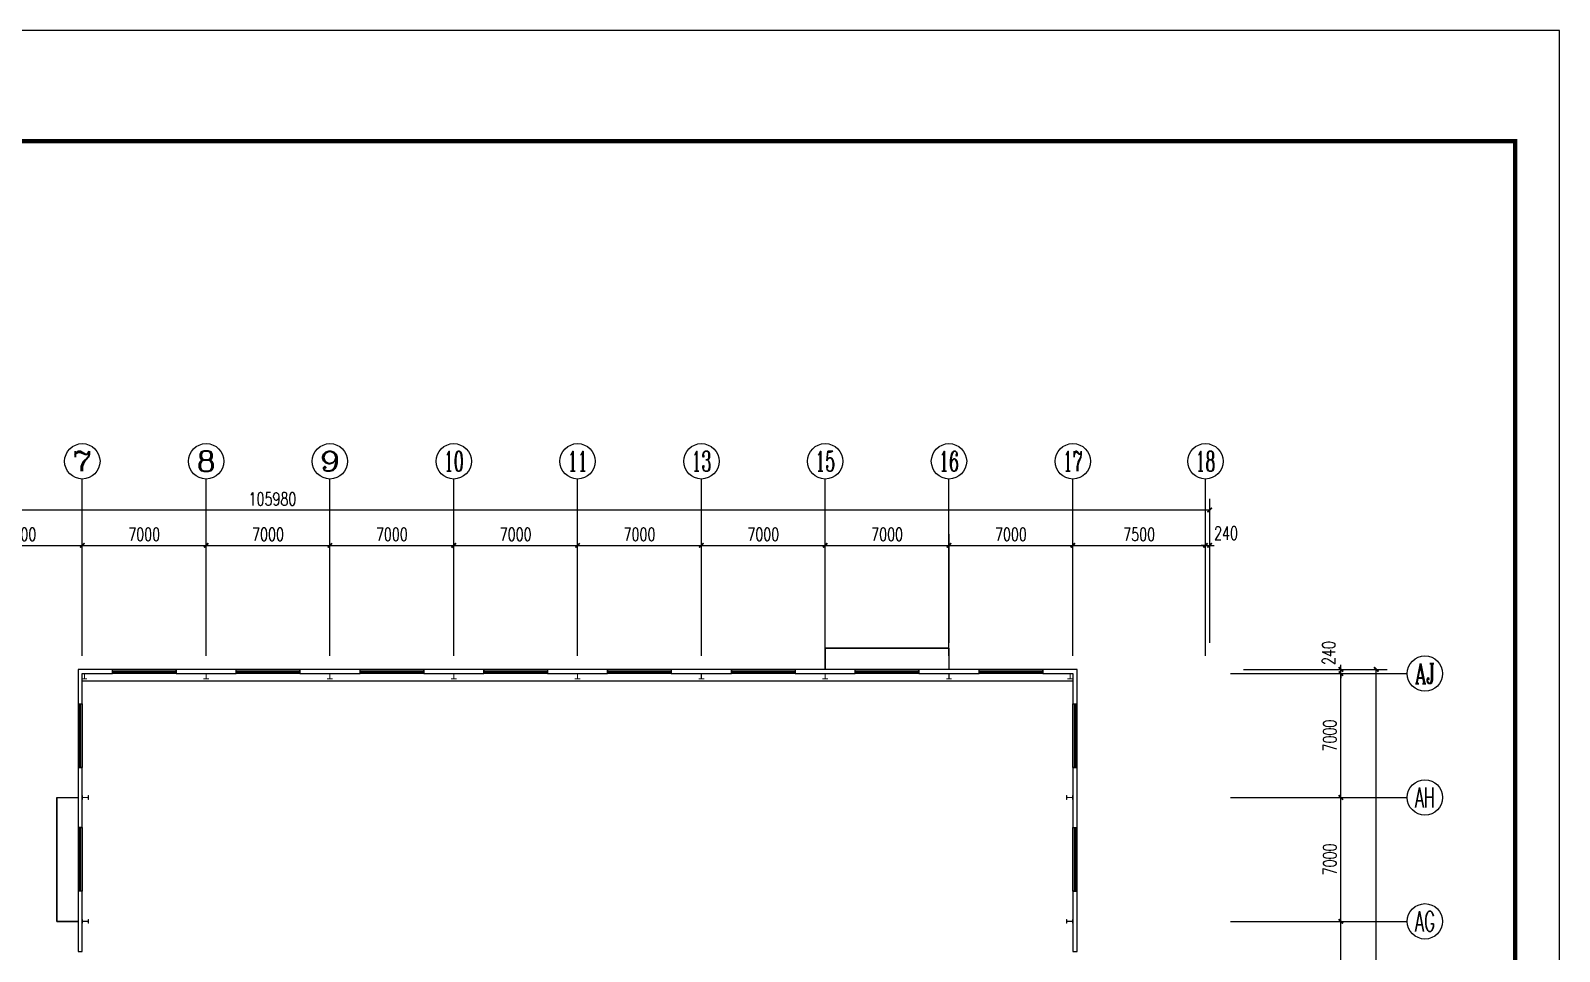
# Model space of a CAD drawing. Extents: x -496980 to 486425, y -292187 to -29437.
# Drawn here: x 83562 to 169999, y -81482 to -29437 of the extents above; entities that cross this region are included whole.
import ezdxf
from ezdxf.enums import TextEntityAlignment as Align

# ---------------------------------------------------------------- set-up
doc = ezdxf.new("R2010")
doc.units = 0
doc.header["$LTSCALE"] = 1000
doc.header["$MEASUREMENT"] = 0
for name, color, linetype in [('AXIS', 3, 'Continuous'), ('AXIS_TEXT', 7, 'Continuous'), ('PUB_TITLE', 4, 'Continuous'), ('WALL', 9, 'Continuous'), ('WINDOW', 4, 'Continuous')]:
    doc.layers.add(name, color=color, linetype=linetype)
doc.layers.add('STXT_XG_THIN', color=2, linetype='Continuous', lineweight=0)
doc.styles.add('_TCH_AXIS', font='COMPLEX', dxfattribs={"bigfont": 'GBCBIG'})
doc.styles.add('_TCH_DIM_T3', font='SIMPLEX', dxfattribs={"width": 0.705882, "bigfont": 'GBCBIG'})
doc.styles.add('COMPLEX', font='COMPLEX')
doc.dimstyles.new('_TCH_ARCH&&250', dxfattribs={"dimtxt": 743.75, "dimasz": 250, "dimexe": 625, "dimexo": 750, "dimgap": 250, "dimtad": 1, "dimdec": 0, "dimzin": 0, "dimdsep": 46, "dimtxsty": '_TCH_DIM_T3', "dimblk": 'ARCHTICK', "dimcen": 0.09, "dimclrt": 7, "dimazin": 2, "dimtfac": 1, "dimtdec": 0, "dimtix": 1, "dimtmove": 2, "dimatfit": 3, "dimfxl": 0, "dimtolj": 1, "dimtzin": 0, "dimarcsym": 0})

# ---------------------------------------------------------------- blocks, each defined once
blk = doc.blocks.new('_ArchTick')
at = {"color": 0, "linetype": 'ByBlock', "const_width": 0.4}
blk.add_lwpolyline([(-0.5, -0.5), (0.5, 0.5)], dxfattribs=at)
blk = doc.blocks.new('*D250')
at = {"layer": 'AXIS', "color": 0, "lineweight": -2}
for p, q in [((79487, -64032), (79487, -57907)), ((86487, -64032), (86487, -57907)), ((79487, -58532), (86487, -58532))]:
    blk.add_line(p, q, dxfattribs=at)
at = {"layer": 'Defpoints', "color": 0}
for p in [(86487, -58532), (79487, -64782), (86487, -64782)]:
    blk.add_point(p, dxfattribs=at)
at = {"layer": 'AXIS', "color": 0, "lineweight": -2, "xscale": 250, "yscale": 250, "zscale": 250, "rotation": 180}
blk.add_blockref('_ArchTick', (79487, -58532), dxfattribs=at)
at = {"layer": 'AXIS', "color": 0, "lineweight": -2, "xscale": 250, "yscale": 250, "zscale": 250}
blk.add_blockref('_ArchTick', (86487, -58532), dxfattribs=at)
at = {"layer": 'AXIS', "color": 7, "insert": (82987, -57910), "char_height": 743.8, "attachment_point": 5, "style": '_TCH_DIM_T3'}
blk.add_mtext('\\A1;7000', dxfattribs=at)
blk = doc.blocks.new('*D251')
at = {"layer": 'AXIS', "color": 0, "lineweight": -2}
for p, q in [((86487, -64032), (86487, -57907)), ((93487, -64032), (93487, -57907)), ((86487, -58532), (93487, -58532))]:
    blk.add_line(p, q, dxfattribs=at)
at = {"layer": 'Defpoints', "color": 0}
for p in [(93487, -58532), (86487, -64782), (93487, -64782)]:
    blk.add_point(p, dxfattribs=at)
at = {"layer": 'AXIS', "color": 0, "lineweight": -2, "xscale": 250, "yscale": 250, "zscale": 250, "rotation": 180}
blk.add_blockref('_ArchTick', (86487, -58532), dxfattribs=at)
at = {"layer": 'AXIS', "color": 0, "lineweight": -2, "xscale": 250, "yscale": 250, "zscale": 250}
blk.add_blockref('_ArchTick', (93487, -58532), dxfattribs=at)
at = {"layer": 'AXIS', "color": 7, "insert": (89987, -57910), "char_height": 743.8, "attachment_point": 5, "style": '_TCH_DIM_T3'}
blk.add_mtext('\\A1;7000', dxfattribs=at)
blk = doc.blocks.new('*D252')
at = {"layer": 'AXIS', "color": 0, "lineweight": -2}
for p, q in [((93487, -64032), (93487, -57907)), ((100487, -64032), (100487, -57907)), ((93487, -58532), (100487, -58532))]:
    blk.add_line(p, q, dxfattribs=at)
at = {"layer": 'Defpoints', "color": 0}
for p in [(100487, -58532), (93487, -64782), (100487, -64782)]:
    blk.add_point(p, dxfattribs=at)
at = {"layer": 'AXIS', "color": 0, "lineweight": -2, "xscale": 250, "yscale": 250, "zscale": 250, "rotation": 180}
blk.add_blockref('_ArchTick', (93487, -58532), dxfattribs=at)
at = {"layer": 'AXIS', "color": 0, "lineweight": -2, "xscale": 250, "yscale": 250, "zscale": 250}
blk.add_blockref('_ArchTick', (100487, -58532), dxfattribs=at)
at = {"layer": 'AXIS', "color": 7, "insert": (96987, -57910), "char_height": 743.8, "attachment_point": 5, "style": '_TCH_DIM_T3'}
blk.add_mtext('\\A1;7000', dxfattribs=at)
blk = doc.blocks.new('*D253')
at = {"layer": 'AXIS', "color": 0, "lineweight": -2}
for p, q in [((100487, -64032), (100487, -57907)), ((107487, -64032), (107487, -57907)), ((100487, -58532), (107487, -58532))]:
    blk.add_line(p, q, dxfattribs=at)
at = {"layer": 'Defpoints', "color": 0}
for p in [(107487, -58532), (100487, -64782), (107487, -64782)]:
    blk.add_point(p, dxfattribs=at)
at = {"layer": 'AXIS', "color": 0, "lineweight": -2, "xscale": 250, "yscale": 250, "zscale": 250, "rotation": 180}
blk.add_blockref('_ArchTick', (100487, -58532), dxfattribs=at)
at = {"layer": 'AXIS', "color": 0, "lineweight": -2, "xscale": 250, "yscale": 250, "zscale": 250}
blk.add_blockref('_ArchTick', (107487, -58532), dxfattribs=at)
at = {"layer": 'AXIS', "color": 7, "insert": (103987, -57910), "char_height": 743.8, "attachment_point": 5, "style": '_TCH_DIM_T3'}
blk.add_mtext('\\A1;7000', dxfattribs=at)
blk = doc.blocks.new('*D254')
at = {"layer": 'AXIS', "color": 0, "lineweight": -2}
for p, q in [((107487, -64032), (107487, -57907)), ((114487, -64032), (114487, -57907)), ((107487, -58532), (114487, -58532))]:
    blk.add_line(p, q, dxfattribs=at)
at = {"layer": 'Defpoints', "color": 0}
for p in [(114487, -58532), (107487, -64782), (114487, -64782)]:
    blk.add_point(p, dxfattribs=at)
at = {"layer": 'AXIS', "color": 0, "lineweight": -2, "xscale": 250, "yscale": 250, "zscale": 250, "rotation": 180}
blk.add_blockref('_ArchTick', (107487, -58532), dxfattribs=at)
at = {"layer": 'AXIS', "color": 0, "lineweight": -2, "xscale": 250, "yscale": 250, "zscale": 250}
blk.add_blockref('_ArchTick', (114487, -58532), dxfattribs=at)
at = {"layer": 'AXIS', "color": 7, "insert": (110987, -57910), "char_height": 743.8, "attachment_point": 5, "style": '_TCH_DIM_T3'}
blk.add_mtext('\\A1;7000', dxfattribs=at)
blk = doc.blocks.new('*D255')
at = {"layer": 'AXIS', "color": 0, "lineweight": -2}
for p, q in [((114487, -64032), (114487, -57907)), ((121487, -64032), (121487, -57907)), ((114487, -58532), (121487, -58532))]:
    blk.add_line(p, q, dxfattribs=at)
at = {"layer": 'Defpoints', "color": 0}
for p in [(121487, -58532), (114487, -64782), (121487, -64782)]:
    blk.add_point(p, dxfattribs=at)
at = {"layer": 'AXIS', "color": 0, "lineweight": -2, "xscale": 250, "yscale": 250, "zscale": 250, "rotation": 180}
blk.add_blockref('_ArchTick', (114487, -58532), dxfattribs=at)
at = {"layer": 'AXIS', "color": 0, "lineweight": -2, "xscale": 250, "yscale": 250, "zscale": 250}
blk.add_blockref('_ArchTick', (121487, -58532), dxfattribs=at)
at = {"layer": 'AXIS', "color": 7, "insert": (117987, -57910), "char_height": 743.8, "attachment_point": 5, "style": '_TCH_DIM_T3'}
blk.add_mtext('\\A1;7000', dxfattribs=at)
blk = doc.blocks.new('*D256')
at = {"layer": 'AXIS', "color": 0, "lineweight": -2}
for p, q in [((121487, -64032), (121487, -57907)), ((128487, -64032), (128487, -57907)), ((121487, -58532), (128487, -58532))]:
    blk.add_line(p, q, dxfattribs=at)
at = {"layer": 'Defpoints', "color": 0}
for p in [(128487, -58532), (121487, -64782), (128487, -64782)]:
    blk.add_point(p, dxfattribs=at)
at = {"layer": 'AXIS', "color": 0, "lineweight": -2, "xscale": 250, "yscale": 250, "zscale": 250, "rotation": 180}
blk.add_blockref('_ArchTick', (121487, -58532), dxfattribs=at)
at = {"layer": 'AXIS', "color": 0, "lineweight": -2, "xscale": 250, "yscale": 250, "zscale": 250}
blk.add_blockref('_ArchTick', (128487, -58532), dxfattribs=at)
at = {"layer": 'AXIS', "color": 7, "insert": (124987, -57910), "char_height": 743.8, "attachment_point": 5, "style": '_TCH_DIM_T3'}
blk.add_mtext('\\A1;7000', dxfattribs=at)
blk = doc.blocks.new('*D257')
at = {"layer": 'AXIS', "color": 0, "lineweight": -2}
for p, q in [((128487, -64032), (128487, -57907)), ((135487, -64032), (135487, -57907)), ((128487, -58532), (135487, -58532))]:
    blk.add_line(p, q, dxfattribs=at)
at = {"layer": 'Defpoints', "color": 0}
for p in [(135487, -58532), (128487, -64782), (135487, -64782)]:
    blk.add_point(p, dxfattribs=at)
at = {"layer": 'AXIS', "color": 0, "lineweight": -2, "xscale": 250, "yscale": 250, "zscale": 250, "rotation": 180}
blk.add_blockref('_ArchTick', (128487, -58532), dxfattribs=at)
at = {"layer": 'AXIS', "color": 0, "lineweight": -2, "xscale": 250, "yscale": 250, "zscale": 250}
blk.add_blockref('_ArchTick', (135487, -58532), dxfattribs=at)
at = {"layer": 'AXIS', "color": 7, "insert": (131987, -57910), "char_height": 743.8, "attachment_point": 5, "style": '_TCH_DIM_T3'}
blk.add_mtext('\\A1;7000', dxfattribs=at)
blk = doc.blocks.new('*D258')
at = {"layer": 'AXIS', "color": 0, "lineweight": -2}
for p, q in [((135487, -64032), (135487, -57907)), ((142487, -64032), (142487, -57907)), ((135487, -58532), (142487, -58532))]:
    blk.add_line(p, q, dxfattribs=at)
at = {"layer": 'Defpoints', "color": 0}
for p in [(142487, -58532), (135487, -64782), (142487, -64782)]:
    blk.add_point(p, dxfattribs=at)
at = {"layer": 'AXIS', "color": 0, "lineweight": -2, "xscale": 250, "yscale": 250, "zscale": 250, "rotation": 180}
blk.add_blockref('_ArchTick', (135487, -58532), dxfattribs=at)
at = {"layer": 'AXIS', "color": 0, "lineweight": -2, "xscale": 250, "yscale": 250, "zscale": 250}
blk.add_blockref('_ArchTick', (142487, -58532), dxfattribs=at)
at = {"layer": 'AXIS', "color": 7, "insert": (138987, -57910), "char_height": 743.8, "attachment_point": 5, "style": '_TCH_DIM_T3'}
blk.add_mtext('\\A1;7000', dxfattribs=at)
blk = doc.blocks.new('*D259')
at = {"layer": 'AXIS', "color": 0, "lineweight": -2}
for p, q in [((142487, -64032), (142487, -57907)), ((149987, -64032), (149987, -57907)), ((142487, -58532), (149987, -58532))]:
    blk.add_line(p, q, dxfattribs=at)
at = {"layer": 'Defpoints', "color": 0}
for p in [(149987, -58532), (142487, -64782), (149987, -64782)]:
    blk.add_point(p, dxfattribs=at)
at = {"layer": 'AXIS', "color": 0, "lineweight": -2, "xscale": 250, "yscale": 250, "zscale": 250, "rotation": 180}
blk.add_blockref('_ArchTick', (142487, -58532), dxfattribs=at)
at = {"layer": 'AXIS', "color": 0, "lineweight": -2, "xscale": 250, "yscale": 250, "zscale": 250}
blk.add_blockref('_ArchTick', (149987, -58532), dxfattribs=at)
at = {"layer": 'AXIS', "color": 7, "insert": (146237, -57910), "char_height": 743.8, "attachment_point": 5, "style": '_TCH_DIM_T3'}
blk.add_mtext('\\A1;7500', dxfattribs=at)
blk = doc.blocks.new('*D260')
at = {"layer": 'AXIS', "color": 0, "lineweight": -2}
for p, q in [((149987, -64032), (149987, -57907)), ((150227, -64032), (150227, -57907)), ((149987, -58532), (149737, -58532)), ((149987, -58532), (150227, -58532)), ((150227, -58532), (150477, -58532))]:
    blk.add_line(p, q, dxfattribs=at)
at = {"layer": 'Defpoints', "color": 0}
for p in [(150227, -58532), (149987, -64782), (150227, -64782)]:
    blk.add_point(p, dxfattribs=at)
at = {"layer": 'AXIS', "color": 0, "lineweight": -2, "xscale": 250, "yscale": 250, "zscale": 250}
blk.add_blockref('_ArchTick', (149987, -58532), dxfattribs=at)
at = {"layer": 'AXIS', "color": 0, "lineweight": -2, "xscale": 250, "yscale": 250, "zscale": 250, "rotation": 180}
blk.add_blockref('_ArchTick', (150227, -58532), dxfattribs=at)
at = {"layer": 'AXIS', "color": 7, "insert": (151152, -57844), "char_height": 743.8, "attachment_point": 5, "style": '_TCH_DIM_T3'}
blk.add_mtext('\\A1;240', dxfattribs=at)
blk = doc.blocks.new('*D261')
at = {"layer": 'AXIS', "color": 0, "lineweight": -2}
for p, q in [((44247, -64032), (44247, -55907)), ((150227, -64032), (150227, -55907)), ((44247, -56532), (150227, -56532))]:
    blk.add_line(p, q, dxfattribs=at)
at = {"layer": 'Defpoints', "color": 0}
for p in [(150227, -56532), (44247, -64782), (150227, -64782)]:
    blk.add_point(p, dxfattribs=at)
at = {"layer": 'AXIS', "color": 0, "lineweight": -2, "xscale": 250, "yscale": 250, "zscale": 250, "rotation": 180}
blk.add_blockref('_ArchTick', (44247, -56532), dxfattribs=at)
at = {"layer": 'AXIS', "color": 0, "lineweight": -2, "xscale": 250, "yscale": 250, "zscale": 250}
blk.add_blockref('_ArchTick', (150227, -56532), dxfattribs=at)
at = {"layer": 'AXIS', "color": 7, "insert": (97237, -55910), "char_height": 743.8, "attachment_point": 5, "style": '_TCH_DIM_T3'}
blk.add_mtext('\\A1;105980', dxfattribs=at)
blk = doc.blocks.new('*D306')
at = {"layer": 'AXIS', "color": 0, "lineweight": -2}
for p, q in [((152144, -79782), (158269, -79782)), ((157644, -86782), (157644, -79782)), ((152144, -86782), (158269, -86782))]:
    blk.add_line(p, q, dxfattribs=at)
at = {"layer": 'Defpoints', "color": 0}
for p in [(151394, -79782), (157644, -79782), (151394, -86782)]:
    blk.add_point(p, dxfattribs=at)
at = {"layer": 'AXIS', "color": 0, "lineweight": -2, "xscale": 250, "yscale": 250, "zscale": 250}
for p, rotation in [((157644, -79782), 90), ((157644, -86782), 270)]:
    blk.add_blockref('_ArchTick', p, dxfattribs=dict(at, rotation=rotation))
at = {"layer": 'AXIS', "color": 7, "insert": (157022, -83282), "char_height": 743.8, "attachment_point": 5, "rotation": 90, "style": '_TCH_DIM_T3'}
blk.add_mtext('\\A1;7000', dxfattribs=at)
blk = doc.blocks.new('*D307')
at = {"layer": 'AXIS', "color": 0, "lineweight": -2}
for p, q in [((152144, -72782), (158269, -72782)), ((157644, -79782), (157644, -72782)), ((152144, -79782), (158269, -79782))]:
    blk.add_line(p, q, dxfattribs=at)
at = {"layer": 'Defpoints', "color": 0}
for p in [(151394, -72782), (157644, -72782), (151394, -79782)]:
    blk.add_point(p, dxfattribs=at)
at = {"layer": 'AXIS', "color": 0, "lineweight": -2, "xscale": 250, "yscale": 250, "zscale": 250}
for p, rotation in [((157644, -72782), 90), ((157644, -79782), 270)]:
    blk.add_blockref('_ArchTick', p, dxfattribs=dict(at, rotation=rotation))
at = {"layer": 'AXIS', "color": 7, "insert": (157022, -76282), "char_height": 743.8, "attachment_point": 5, "rotation": 90, "style": '_TCH_DIM_T3'}
blk.add_mtext('\\A1;7000', dxfattribs=at)
blk = doc.blocks.new('*D308')
at = {"layer": 'AXIS', "color": 0, "lineweight": -2}
for p, q in [((152144, -65782), (158269, -65782)), ((157644, -72782), (157644, -65782)), ((152144, -72782), (158269, -72782))]:
    blk.add_line(p, q, dxfattribs=at)
at = {"layer": 'Defpoints', "color": 0}
for p in [(151394, -65782), (157644, -65782), (151394, -72782)]:
    blk.add_point(p, dxfattribs=at)
at = {"layer": 'AXIS', "color": 0, "lineweight": -2, "xscale": 250, "yscale": 250, "zscale": 250}
for p, rotation in [((157644, -65782), 90), ((157644, -72782), 270)]:
    blk.add_blockref('_ArchTick', p, dxfattribs=dict(at, rotation=rotation))
at = {"layer": 'AXIS', "color": 7, "insert": (157022, -69282), "char_height": 743.8, "attachment_point": 5, "rotation": 90, "style": '_TCH_DIM_T3'}
blk.add_mtext('\\A1;7000', dxfattribs=at)
blk = doc.blocks.new('*D309')
at = {"layer": 'AXIS', "color": 0, "lineweight": -2}
for p, q in [((152144, -65542), (158269, -65542)), ((157644, -65542), (157644, -65292)), ((157644, -65782), (157644, -65542)), ((152144, -65782), (158269, -65782)), ((157644, -65782), (157644, -66032))]:
    blk.add_line(p, q, dxfattribs=at)
at = {"layer": 'Defpoints', "color": 0}
for p in [(151394, -65542), (157644, -65542), (151394, -65782)]:
    blk.add_point(p, dxfattribs=at)
at = {"layer": 'AXIS', "color": 0, "lineweight": -2, "xscale": 250, "yscale": 250, "zscale": 250}
for p, rotation in [((157644, -65542), 270), ((157644, -65782), 90)]:
    blk.add_blockref('_ArchTick', p, dxfattribs=dict(at, rotation=rotation))
at = {"layer": 'AXIS', "color": 7, "insert": (156956, -64617), "char_height": 743.8, "attachment_point": 5, "rotation": 90, "style": '_TCH_DIM_T3'}
blk.add_mtext('\\A1;240', dxfattribs=at)
blk = doc.blocks.new('*D310')
at = {"layer": 'AXIS', "color": 0, "lineweight": -2}
for p, q in [((152144, -65542), (160269, -65542)), ((159644, -248022), (159644, -65542)), ((152144, -248022), (160269, -248022))]:
    blk.add_line(p, q, dxfattribs=at)
at = {"layer": 'Defpoints', "color": 0}
for p in [(151394, -65542), (159644, -65542), (151394, -248022)]:
    blk.add_point(p, dxfattribs=at)
at = {"layer": 'AXIS', "color": 0, "lineweight": -2, "xscale": 250, "yscale": 250, "zscale": 250}
for p, rotation in [((159644, -65542), 90), ((159644, -248022), 270)]:
    blk.add_blockref('_ArchTick', p, dxfattribs=dict(at, rotation=rotation))
at = {"layer": 'AXIS', "color": 7, "insert": (159022, -156782), "char_height": 743.8, "attachment_point": 5, "rotation": 90, "style": '_TCH_DIM_T3'}
blk.add_mtext('\\A1;182480', dxfattribs=at)
blk = doc.blocks.new('$TCHSYS$WIN2D')
for p, q in [((-0.5, 0.5), (0.5, 0.5)), ((-0.5, 0.5), (-0.5, -0.5)), ((0.5, 0.5), (0.5, -0.5)), ((0.5, 0.167), (-0.5, 0.167)), ((0.5, -0.167), (-0.5, -0.167)), ((-0.5, -0.5), (0.5, -0.5))]:
    blk.add_line(p, q)
blk = doc.blocks.new('_AXISO')
blk.add_circle((0, 0), 0.5)
at = {"layer": 'AXIS_TEXT', "style": 'COMPLEX', "width": 1.041667}
blk.add_attdef('A', text='', height=0.56, dxfattribs=at).set_placement((-0.25, -0.28), (0.25, -0.28), align=Align.FIT)

msp = doc.modelspace()

# ---------------------------------------------------------------- linework, layer by layer
msp.add_line((86486.9, -66181.9), (142486.9, -66181.7))
for points in [[(135486.9, -64341.9), (128486.9, -64341.9), (128486.9, -65541.9), (128486.9, -64341.9), (135486.9, -64341.9), (135486.9, -65541.9)], [(85046.9, -72781.9), (85046.9, -79781.9), (86246.9, -79781.9), (85046.9, -79781.9), (85046.9, -72781.9), (86246.9, -72781.9)]]:
    msp.add_lwpolyline(points)
at = {"layer": 'AXIS'}
for p, q in [((86486.9, -64781.9), (86486.9, -54781.9)), ((93486.9, -64781.9), (93486.9, -54781.9)), ((100486.9, -64781.9), (100486.9, -54781.9)), ((107486.9, -64781.9), (107486.9, -54781.9)), ((114486.9, -64781.9), (114486.9, -54781.9)), ((121486.9, -64781.9), (121486.9, -54781.9)), ((128486.9, -64781.9), (128486.9, -54781.9)), ((135486.9, -64781.9), (135486.9, -54781.9)), ((142486.9, -64781.9), (142486.9, -54781.9)), ((149985.7, -64781.9), (149985.7, -54781.9)), ((151393.5, -65781.9), (161393.5, -65781.9)), ((151393.5, -72781.9), (161393.5, -72781.9)), ((151393.5, -79781.9), (161393.5, -79781.9))]:
    msp.add_line(p, q, dxfattribs=at)
msp.add_circle((149985.7, -53781.9), 1000, dxfattribs=at)
at = {"layer": 'PUB_TITLE'}
msp.add_lwpolyline([(21498.5, -29436.9), (21498.5, -292186.9), (169998.5, -292186.9), (169998.5, -29436.9)], close=True, dxfattribs=at)
at = {"layer": 'PUB_TITLE', "const_width": 250}
msp.add_lwpolyline([(23998.5, -35686.9), (23998.5, -289686.9), (167498.5, -289686.9), (167498.5, -35686.9)], close=True, dxfattribs=at)
at = {"layer": 'STXT_XG_THIN', "color": 2}
for points in [[(86736.9, -66081.9), (86486.9, -66081.9), (86486.9, -66071.7), (86609, -66071.7), (86609, -65792.1), (86486.9, -65792.1), (86486.9, -65781.9), (86736.9, -65781.9), (86736.9, -65792.1), (86614.8, -65792.1), (86614.8, -66071.7), (86736.9, -66071.7), (86736.9, -66081.9)], [(93636.9, -66081.9), (93336.9, -66081.9), (93336.9, -66071.7), (93484, -66071.7), (93484, -65792.1), (93336.9, -65792.1), (93336.9, -65781.9), (93636.9, -65781.9), (93636.9, -65792.1), (93489.8, -65792.1), (93489.8, -66071.7), (93636.9, -66071.7), (93636.9, -66081.9)], [(100636.9, -66081.9), (100336.9, -66081.9), (100336.9, -66071.7), (100484, -66071.7), (100484, -65792.1), (100336.9, -65792.1), (100336.9, -65781.9), (100636.9, -65781.9), (100636.9, -65792.1), (100489.8, -65792.1), (100489.8, -66071.7), (100636.9, -66071.7), (100636.9, -66081.9)], [(107636.9, -66081.9), (107336.9, -66081.9), (107336.9, -66071.7), (107484, -66071.7), (107484, -65792.1), (107336.9, -65792.1), (107336.9, -65781.9), (107636.9, -65781.9), (107636.9, -65792.1), (107489.8, -65792.1), (107489.8, -66071.7), (107636.9, -66071.7), (107636.9, -66081.9)], [(114636.9, -66081.9), (114336.9, -66081.9), (114336.9, -66071.7), (114484, -66071.7), (114484, -65792.1), (114336.9, -65792.1), (114336.9, -65781.9), (114636.9, -65781.9), (114636.9, -65792.1), (114489.8, -65792.1), (114489.8, -66071.7), (114636.9, -66071.7), (114636.9, -66081.9)], [(121636.9, -66081.9), (121336.9, -66081.9), (121336.9, -66071.7), (121484, -66071.7), (121484, -65792.1), (121336.9, -65792.1), (121336.9, -65781.9), (121636.9, -65781.9), (121636.9, -65792.1), (121489.8, -65792.1), (121489.8, -66071.7), (121636.9, -66071.7), (121636.9, -66081.9)], [(128636.9, -66081.9), (128336.9, -66081.9), (128336.9, -66071.7), (128484, -66071.7), (128484, -65792.1), (128336.9, -65792.1), (128336.9, -65781.9), (128636.9, -65781.9), (128636.9, -65792.1), (128489.8, -65792.1), (128489.8, -66071.7), (128636.9, -66071.7), (128636.9, -66081.9)], [(135636.9, -66081.9), (135336.9, -66081.9), (135336.9, -66071.7), (135484, -66071.7), (135484, -65792.1), (135336.9, -65792.1), (135336.9, -65781.9), (135636.9, -65781.9), (135636.9, -65792.1), (135489.8, -65792.1), (135489.8, -66071.7), (135636.9, -66071.7), (135636.9, -66081.9)], [(142486.9, -66081.9), (142186.9, -66081.9), (142186.9, -66071.7), (142334, -66071.7), (142334, -65792.1), (142186.9, -65792.1), (142186.9, -65781.9), (142486.9, -65781.9), (142486.9, -65792.1), (142339.8, -65792.1), (142339.8, -66071.7), (142486.9, -66071.7), (142486.9, -66081.9)], [(86836.9, -72671.9), (86836.9, -72891.9), (86826.7, -72891.9), (86826.7, -72784.8), (86497.1, -72784.8), (86497.1, -72891.9), (86486.9, -72891.9), (86486.9, -72671.9), (86497.1, -72671.9), (86497.1, -72779), (86826.7, -72779), (86826.7, -72671.9), (86836.9, -72671.9)], [(142136.9, -72671.9), (142136.9, -72891.9), (142147.1, -72891.9), (142147.1, -72784.8), (142476.7, -72784.8), (142476.7, -72891.9), (142486.9, -72891.9), (142486.9, -72671.9), (142476.7, -72671.9), (142476.7, -72779), (142147.1, -72779), (142147.1, -72671.9), (142136.9, -72671.9)], [(86836.9, -79671.9), (86836.9, -79891.9), (86826.7, -79891.9), (86826.7, -79784.8), (86497.1, -79784.8), (86497.1, -79891.9), (86486.9, -79891.9), (86486.9, -79671.9), (86497.1, -79671.9), (86497.1, -79779), (86826.7, -79779), (86826.7, -79671.9), (86836.9, -79671.9)], [(142136.9, -79671.9), (142136.9, -79891.9), (142147.1, -79891.9), (142147.1, -79784.8), (142476.7, -79784.8), (142476.7, -79891.9), (142486.9, -79891.9), (142486.9, -79671.9), (142476.7, -79671.9), (142476.7, -79779), (142147.1, -79779), (142147.1, -79671.9), (142136.9, -79671.9)]]:
    msp.add_lwpolyline(points, dxfattribs=at)
at = {"layer": 'WALL', "color": 5}
for p, q in [((86246.9, -65541.9), (86246.9, -67481.9)), ((88186.9, -65541.9), (86246.9, -65541.9)), ((88186.9, -65781.9), (88186.9, -65541.9)), ((95186.9, -65541.9), (91786.9, -65541.9)), ((91786.9, -65541.9), (91786.9, -65781.9)), ((95186.9, -65781.9), (95186.9, -65541.9)), ((102186.9, -65541.9), (98786.9, -65541.9)), ((98786.9, -65541.9), (98786.9, -65781.9)), ((102186.9, -65781.9), (102186.9, -65541.9)), ((109186.9, -65541.9), (105786.9, -65541.9)), ((105786.9, -65541.9), (105786.9, -65781.9)), ((109186.9, -65781.9), (109186.9, -65541.9)), ((116186.9, -65541.9), (112786.9, -65541.9)), ((112786.9, -65541.9), (112786.9, -65781.9)), ((116186.9, -65781.9), (116186.9, -65541.9)), ((123186.9, -65541.9), (119786.9, -65541.9)), ((119786.9, -65541.9), (119786.9, -65781.9)), ((123186.9, -65781.9), (123186.9, -65541.9)), ((130186.9, -65541.9), (126786.9, -65541.9)), ((126786.9, -65541.9), (126786.9, -65781.9)), ((130186.9, -65781.9), (130186.9, -65541.9)), ((137186.9, -65541.9), (133786.9, -65541.9)), ((133786.9, -65541.9), (133786.9, -65781.9)), ((137186.9, -65781.9), (137186.9, -65541.9)), ((142726.9, -65541.9), (140786.9, -65541.9)), ((140786.9, -65541.9), (140786.9, -65781.9)), ((142726.9, -67481.9), (142726.9, -65541.9)), ((86486.9, -67481.9), (86486.9, -65781.9)), ((86486.9, -65781.9), (88186.9, -65781.9)), ((91786.9, -65781.9), (95186.9, -65781.9)), ((98786.9, -65781.9), (102186.9, -65781.9)), ((105786.9, -65781.9), (109186.9, -65781.9)), ((112786.9, -65781.9), (116186.9, -65781.9)), ((119786.9, -65781.9), (123186.9, -65781.9)), ((126786.9, -65781.9), (130186.9, -65781.9)), ((133786.9, -65781.9), (137186.9, -65781.9)), ((140786.9, -65781.9), (142486.9, -65781.9)), ((142486.9, -65781.9), (142486.9, -67481.9)), ((86246.9, -67481.9), (86486.9, -67481.9)), ((142486.9, -67481.9), (142726.9, -67481.9)), ((86246.9, -71081.9), (86246.9, -74481.9)), ((86486.9, -71081.9), (86246.9, -71081.9)), ((86486.9, -74481.9), (86486.9, -71081.9)), ((142726.9, -71081.9), (142486.9, -71081.9)), ((142486.9, -71081.9), (142486.9, -74481.9)), ((142726.9, -74481.9), (142726.9, -71081.9)), ((86246.9, -74481.9), (86486.9, -74481.9)), ((142486.9, -74481.9), (142726.9, -74481.9)), ((86246.9, -78081.9), (86246.9, -81481.9)), ((86486.9, -78081.9), (86246.9, -78081.9)), ((86486.9, -81481.9), (86486.9, -78081.9)), ((142726.9, -78081.9), (142486.9, -78081.9)), ((142486.9, -78081.9), (142486.9, -81481.9)), ((142726.9, -81481.9), (142726.9, -78081.9)), ((86246.9, -81481.9), (86486.9, -81481.9)), ((142486.9, -81481.9), (142726.9, -81481.9))]:
    msp.add_line(p, q, dxfattribs=at)

# ---------------------------------------------------------------- block references
at = {"layer": 'AXIS'}
ref = msp.add_blockref('_AXISO', (86486.9, -53781.9), dxfattribs=dict(at, xscale=2000, yscale=2000, zscale=2000))
ref.add_attrib('A', '7', dxfattribs={"layer": 'AXIS_TEXT', "height": 1131.4, "style": '_TCH_AXIS', "width": 1.5}).set_placement((85921.2, -54347.6), (87052.6, -54347.6), align=Align.FIT)
ref = msp.add_blockref('_AXISO', (93486.9, -53781.9), dxfattribs=dict(at, xscale=2000, yscale=2000, zscale=2000))
ref.add_attrib('A', '8', dxfattribs={"layer": 'AXIS_TEXT', "height": 1131.4, "style": '_TCH_AXIS', "width": 1.5}).set_placement((92921.2, -54347.6), (94052.6, -54347.6), align=Align.FIT)
ref = msp.add_blockref('_AXISO', (100486.9, -53781.9), dxfattribs=dict(at, xscale=2000, yscale=2000, zscale=2000))
ref.add_attrib('A', '9', dxfattribs={"layer": 'AXIS_TEXT', "height": 1131.4, "style": '_TCH_AXIS', "width": 1.5}).set_placement((99921.2, -54347.6), (101052.6, -54347.6), align=Align.FIT)
ref = msp.add_blockref('_AXISO', (107486.9, -53781.9), dxfattribs=dict(at, xscale=2000, yscale=2000, zscale=2000))
ref.add_attrib('A', '10', dxfattribs={"layer": 'AXIS_TEXT', "height": 1131.37, "style": '_TCH_AXIS', "width": 0.724138}).set_placement((106921.2, -54347.6), (108052.6, -54347.6), align=Align.FIT)
ref = msp.add_blockref('_AXISO', (114486.9, -53781.9), dxfattribs=dict(at, xscale=2000, yscale=2000, zscale=2000))
ref.add_attrib('A', '11', dxfattribs={"layer": 'AXIS_TEXT', "height": 1131.37, "style": '_TCH_AXIS', "width": 0.875}).set_placement((113921.2, -54347.6), (115052.6, -54347.6), align=Align.FIT)
ref = msp.add_blockref('_AXISO', (121486.9, -53781.9), dxfattribs=dict(at, xscale=2000, yscale=2000, zscale=2000))
ref.add_attrib('A', '13', dxfattribs={"layer": 'AXIS_TEXT', "height": 1131.37, "style": '_TCH_AXIS', "width": 0.724138}).set_placement((120921.2, -54347.6), (122052.6, -54347.6), align=Align.FIT)
ref = msp.add_blockref('_AXISO', (128486.9, -53781.9), dxfattribs=dict(at, xscale=2000, yscale=2000, zscale=2000))
ref.add_attrib('A', '15', dxfattribs={"layer": 'AXIS_TEXT', "height": 1131.37, "style": '_TCH_AXIS', "width": 0.724138}).set_placement((127921.2, -54347.6), (129052.6, -54347.6), align=Align.FIT)
ref = msp.add_blockref('_AXISO', (135486.9, -53781.9), dxfattribs=dict(at, xscale=2000, yscale=2000, zscale=2000))
ref.add_attrib('A', '16', dxfattribs={"layer": 'AXIS_TEXT', "height": 1131.37, "style": '_TCH_AXIS', "width": 0.724138}).set_placement((134921.2, -54347.6), (136052.6, -54347.6), align=Align.FIT)
ref = msp.add_blockref('_AXISO', (142486.9, -53781.9), dxfattribs=dict(at, xscale=2000, yscale=2000, zscale=2000))
ref.add_attrib('A', '17', dxfattribs={"layer": 'AXIS_TEXT', "height": 1131.37, "style": '_TCH_AXIS', "width": 0.724138}).set_placement((141921.2, -54347.6), (143052.6, -54347.6), align=Align.FIT)
ref = msp.add_blockref('_AXISO', (162393.5, -65781.9), dxfattribs=dict(at, xscale=2000, yscale=2000, zscale=2000))
ref.add_attrib('A', 'AJ', dxfattribs={"layer": 'AXIS_TEXT', "height": 1131.37, "style": '_TCH_AXIS', "width": 0.65625}).set_placement((161827.9, -66347.6), (162959.2, -66347.6), align=Align.FIT)
ref = msp.add_blockref('_AXISO', (162393.5, -72781.9), dxfattribs=dict(at, xscale=2000, yscale=2000, zscale=2000))
ref.add_attrib('A', 'AH', dxfattribs={"layer": 'AXIS_TEXT', "height": 1131.37, "style": '_TCH_AXIS', "width": 0.512195}).set_placement((161827.9, -73347.6), (162959.2, -73347.6), align=Align.FIT)
ref = msp.add_blockref('_AXISO', (162393.5, -79781.9), dxfattribs=dict(at, xscale=2000, yscale=2000, zscale=2000))
ref.add_attrib('A', 'AG', dxfattribs={"layer": 'AXIS_TEXT', "height": 1131.37, "style": '_TCH_AXIS', "width": 0.538462}).set_placement((161827.9, -80347.6), (162959.2, -80347.6), align=Align.FIT)
at = {"layer": 'WINDOW', "xscale": 3600, "zscale": 3600}
for p, yscale, rotation in [((89986.9, -65661.9), 240, 180), ((96986.9, -65661.9), 240, 180), ((103986.9, -65661.9), 240, 180), ((110986.9, -65661.9), -240, 180), ((117986.9, -65661.9), -240, 180), ((124986.9, -65661.9), -240, 180), ((131986.9, -65661.9), 240, 180), ((138986.9, -65661.9), 240, 180), ((86366.9, -69281.9), -240, 270), ((142606.9, -69281.9), 240, 90.00000000000007), ((86366.9, -76281.9), 240, 270), ((142606.9, -76281.9), 240, 90.00000000000007)]:
    msp.add_blockref('$TCHSYS$WIN2D', p, dxfattribs=dict(at, yscale=yscale, rotation=rotation))

# ---------------------------------------------------------------- texts
at = {"layer": 'AXIS', "color": 7, "style": '_TCH_AXIS', "width": 0.724138}
msp.add_text('18', height=1131.37, dxfattribs=at).set_placement((149420.1, -54347.6), (150551.4, -54347.6), align=Align.FIT)

# ---------------------------------------------------------------- dimensions: what is measured, and where the dimension line sits
at = {"layer": 'AXIS'}
for p1, p2, distance, picture, middle in [((44246.9, -64781.9), (150226.9, -64781.9), 8250, '*D261', (97236.9, -55910)), ((79486.9, -64781.9), (86486.9, -64781.9), 6250, '*D250', (82986.9, -57910)), ((86486.9, -64781.9), (93486.9, -64781.9), 6250, '*D251', (89986.9, -57910)), ((93486.9, -64781.9), (100486.9, -64781.9), 6250, '*D252', (96986.9, -57910)), ((100486.9, -64781.9), (107486.9, -64781.9), 6250, '*D253', (103986.9, -57910)), ((107486.9, -64781.9), (114486.9, -64781.9), 6250, '*D254', (110986.9, -57910)), ((114486.9, -64781.9), (121486.9, -64781.9), 6250, '*D255', (117986.9, -57910)), ((121486.9, -64781.9), (128486.9, -64781.9), 6250, '*D256', (124986.9, -57910)), ((128486.9, -64781.9), (135486.9, -64781.9), 6250, '*D257', (131986.9, -57910)), ((135486.9, -64781.9), (142486.9, -64781.9), 6250, '*D258', (138986.9, -57910)), ((142486.9, -64781.9), (149986.7, -64781.9), 6250, '*D259', (146236.8, -57910)), ((151393.5, -248021.9), (151393.5, -65541.9), -8250, '*D310', (159021.7, -156781.9)), ((151393.5, -72781.9), (151393.5, -65781.9), -6250, '*D308', (157021.7, -69281.9)), ((151393.5, -79781.9), (151393.5, -72781.9), -6250, '*D307', (157021.7, -76281.9)), ((151393.5, -86781.9), (151393.5, -79781.9), -6250, '*D306', (157021.7, -83281.9))]:
    dim = msp.add_aligned_dim(p1=p1, p2=p2, distance=distance, dimstyle='_TCH_ARCH&&250', dxfattribs=at)
    dim.commit()
    dim.dimension.update_dxf_attribs({"geometry": picture, "text_midpoint": middle})
for base, p1, p2, angle, picture, middle in [((150226.9, -58531.9), (149986.7, -64781.9), (150226.9, -64781.9), 0, '*D260', (151151.9, -57844.4)), ((157643.5, -65541.9), (151393.5, -65781.9), (151393.5, -65541.9), 90, '*D309', (156956, -64616.9))]:
    dim = msp.add_linear_dim(base=base, p1=p1, p2=p2, angle=angle, dimstyle='_TCH_ARCH&&250', dxfattribs=at)
    dim.commit()
    dim.dimension.update_dxf_attribs({"geometry": picture, "text_midpoint": middle, "dimtype": 129})

doc.saveas('drawing.dxf')
